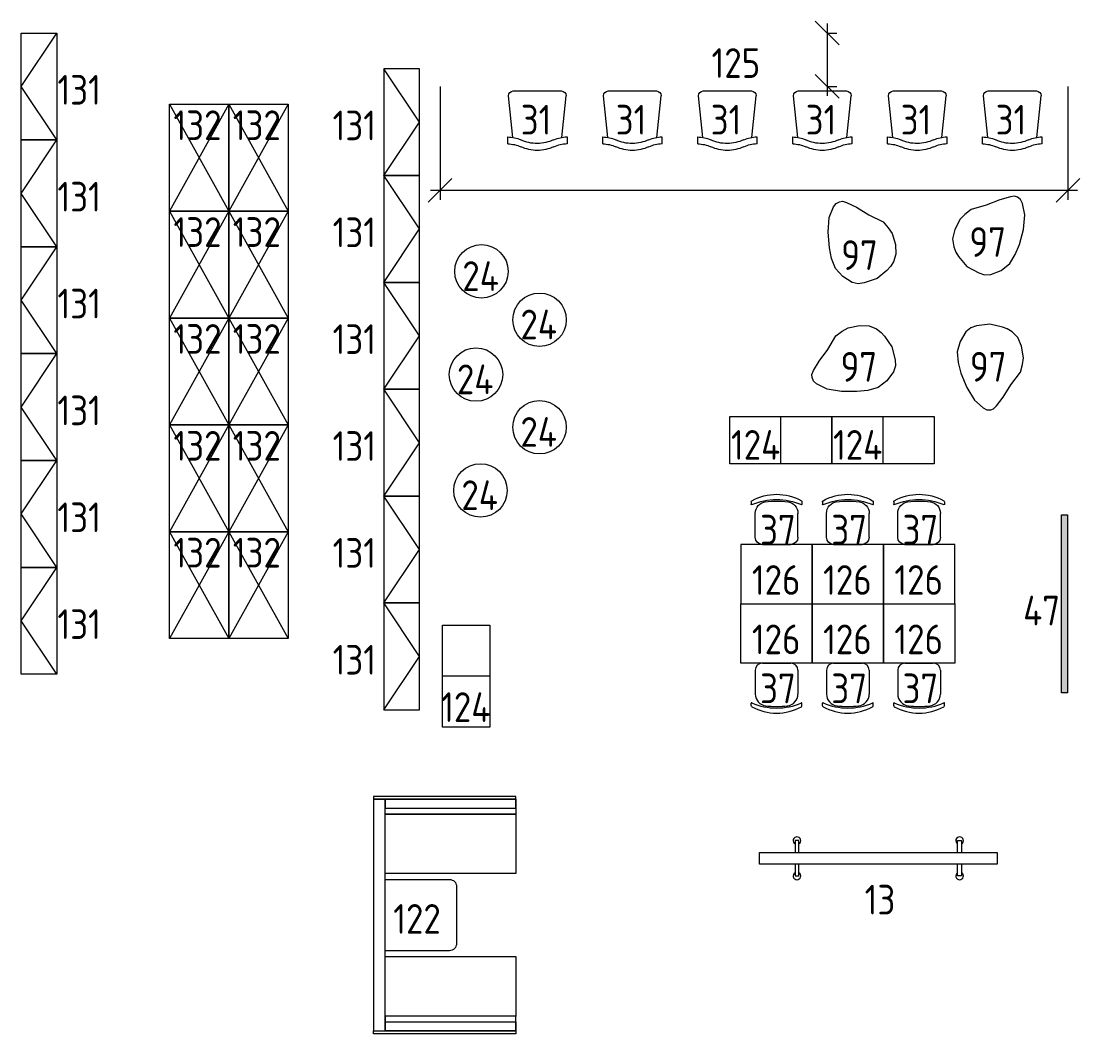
# Model space of a CAD drawing. Header units: millimetres. Extents: x -269164 to 430575, y -569542 to 36130.
# Drawn here: x 229284 to 238200, y -462071 to -453542 of the extents above; entities that cross this region are included whole.
import ezdxf

# ---------------------------------------------------------------- set-up
doc = ezdxf.new("R2010")
doc.units = ezdxf.units.MM
doc.layers.add('ТХ', color=5, linetype='Continuous', lineweight=5)
doc.layers.add('Уточнения', color=210, linetype='Continuous', lineweight=20)
doc.layers.add('ТХ_АР ЗАДАНИЕ', color=177, linetype='Continuous')
doc.layers.add('ТХ_№ПОЗ', color=7, linetype='Continuous')
doc.styles.add('GOST Common_2', font='GOST_Common.ttf', dxfattribs={"width": 0.9, "height": 250})
doc.styles.add('GOST Common_3', font='GOST_Common.ttf', dxfattribs={"width": 0.9, "height": 2.5})
doc.dimstyles.new('TX-100', dxfattribs={"dimtxt": 200, "dimasz": 200, "dimexe": 80, "dimexo": 0, "dimgap": 50, "dimtad": 1, "dimtoh": 1, "dimdec": 0, "dimrnd": 10, "dimzin": 12, "dimtxsty": 'GOST Common_3', "dimblk": 'OBLIQUE', "dimcen": 1.5, "dimdle": 80, "dimclrd": 256, "dimclre": 256, "dimclrt": 256, "dimadec": 0, "dimazin": 0, "dimtfac": 1, "dimtdec": 0, "dimtmove": 0, "dimatfit": 3, "dimfxl": 1, "dimlwd": -1, "dimlwe": 15, "dimarcsym": 0})

# ---------------------------------------------------------------- blocks, each defined once
blk = doc.blocks.new('Стеллаж мобильный')
at = {"layer": 'ТХ'}
blk.add_line((17671.9, 38803.6), (18071.9, 38803.6), dxfattribs=at)
blk.add_lwpolyline([(17671.9, 38373.6), (17671.9, 39233.6), (18071.9, 39233.6), (18071.9, 38373.6)], close=True, dxfattribs=at)
blk = doc.blocks.new('пуф-мешок')
at = {"layer": 'ТХ', "lineweight": 0}
blk.add_lwpolyline([(166451.3, 4954.3), (166582.2, 4954.1), (166703.9, 4932.8), (166791.1, 4889.1), (166818.1, 4865), (166830.1, 4834.9), (166831.5, 4809.3), (166818, 4777.7), (166771.2, 4698.1), (166697.4, 4599), (166629.5, 4484.8), (166575.3, 4445.8), (166525.6, 4417.3), (166429.4, 4396.4), (166349.7, 4399.6), (166286.5, 4426.7), (166249, 4455.4), (166219, 4487), (166157.5, 4575.8), (166130.6, 4687.2), (166127.7, 4738.3), (166142.8, 4787.9), (166200, 4863), (166273.8, 4918.5), (166359.6, 4943.9)], close=True, dxfattribs=at)
blk = doc.blocks.new('Стул ученич штабелир №5-7')
at = {"color": 0, "linetype": 'ByBlock', "lineweight": -2}
for p, q in [((-120.1, 0), (120.1, 0)), ((-120.1, 0), (120.1, 0)), ((-179.9, -60), (-179.9, -260.3)), ((-179.9, -60), (-179.9, -260.3)), ((180.1, -60), (180.1, -260.3)), ((180.1, -60), (180.1, -260.3)), ((-213.4, -359), (-213.4, -337.3)), ((-213.4, -359), (-213.4, -337.3)), ((213.6, -359), (213.6, -337.3)), ((213.6, -359), (213.6, -337.3))]:
    blk.add_line(p, q, dxfattribs=at)
for centre, radius, start, end in [((-119.9, -60), 60, 90, 180), ((-119.9, -60), 60, 90, 180), ((120.1, -60), 60, 0, 90), ((120.1, -60), 60, 0, 90), ((-79.9, -260.3), 100, 180, 264.25844), ((-79.9, -260.3), 100, 180, 264.25844), ((80.1, -260.3), 100, 275.74156, 0), ((80.1, -260.3), 100, 275.74156, 0), ((-210.4, -337.3), 3, 63.89783, 180), ((-210.4, -337.3), 3, 63.89783, 180), ((0.1, 142.3), 520.8, 246.31951, 293.68049), ((0.1, 142.3), 520.8, 246.31951, 293.68049), ((210.6, -337.3), 3, 0, 116.10217), ((210.6, -337.3), 3, 0, 116.10217), ((-203.4, -359), 10, 180, 238.06825), ((-203.4, -359), 10, 180, 238.06825), ((0.1, 9), 430.5, 240.99166, 299.00834), ((0.1, 9), 430.5, 240.99166, 299.00834), ((0.1, 435.5), 800.4, 263.24698, 276.75302), ((0.1, 435.5), 800.4, 263.24698, 276.75302), ((203.6, -359), 10, 301.93175, 0), ((203.6, -359), 10, 301.93175, 0)]:
    blk.add_arc(centre, radius, start, end, dxfattribs=at)
blk = doc.blocks.new('Стол ученич с возможностью объединения №5-7')
blk.add_lwpolyline([(600, 0), (0, 0), (0, 500), (600, 500)], close=True)
blk = doc.blocks.new('Покрытие грифельное')
at = {"layer": 'ТХ', "lineweight": 0}
h = blk.add_hatch(color=256, dxfattribs=at)
h.dxf.hatch_style = 1
h.paths.add_polyline_path([(129768.1, 879.8), (129768.1, 829.8), (128268.1, 829.8), (128268.1, 879.8)])
blk.add_lwpolyline([(129768.1, 879.8), (129768.1, 829.8), (128268.1, 829.8), (128268.1, 879.8), (129768.1, 879.8)], dxfattribs=at)
blk = doc.blocks.new('Стеллаж 151')
at = {"layer": 'ТХ'}
blk.add_lwpolyline([(14365, 38675.4), (14365, 39575.4), (14665, 39575.4), (14665, 38675.4)], close=True, dxfattribs=at)
blk.add_lwpolyline([(14365, 39575.4), (14665, 39125.4), (14365, 38675.4)], dxfattribs=at)
blk = doc.blocks.new('Стеллаж 152')
at = {"layer": 'ТХ'}
blk.add_lwpolyline([(15506.1, 38760.6), (15506.1, 39660.6), (16006.1, 39660.6), (16006.1, 38760.6)], close=True, dxfattribs=at)
for points in [[(15506.1, 39660.6), (16006.1, 38760.6)], [(16006.1, 39660.6), (15506.1, 38760.6)]]:
    blk.add_lwpolyline(points, dxfattribs=at)
blk = doc.blocks.new('Кабина 2-х местная')
at = {"layer": 'ТХ'}
for points in [[(25, -1200), (0, -1200), (0, 0), (25, 0)], [(1975, -1200), (2000, -1200), (2000, 0), (1975, 0)], [(150, -100), (650, -100), (650, -1200), (150, -1200)], [(1350, -100), (1850, -100), (1850, -1200), (1350, -1200)]]:
    blk.add_lwpolyline(points, close=True, dxfattribs=at)
at = {"layer": 'ТХ', "ltscale": 50}
for points in [[(25, -100), (1975, -100), (1975, 0), (25, 0)], [(25, -1200), (150, -1200), (150, -100), (25, -100)], [(100, -1200), (25, -1200), (25, -100), (100, -100)], [(1975, -1200), (1850, -1200), (1850, -100), (1975, -100)], [(1900, -1200), (1975, -1200), (1975, -100), (1900, -100)]]:
    blk.add_lwpolyline(points, close=True, dxfattribs=at)
at = {"layer": 'ТХ'}
blk.add_lwpolyline([(700, -100), (1300, -100), (1300, -640, -0.414214), (1240, -700), (760, -700, -0.414214), (700, -640)], format="xyb", close=True, dxfattribs=at)
blk = doc.blocks.new('Стул штабелируемый')
at = {"layer": 'ТХ'}
for p, q in [((138371.9, 14480.2), (138336.4, 14831.4)), ((138782, 14871), (138375.9, 14871)), ((138786, 14480.2), (138821.6, 14831.4)), ((138329.2, 14484.6), (138329.2, 14426.8)), ((138828.5, 14426.6), (138828.5, 14484.1))]:
    blk.add_line(p, q, dxfattribs=at)
for centre, radius, start, end in [((138375.9, 14831.4), 39.6, 90, 180), ((138782, 14831.4), 39.6, 360, 90), ((138318, 14169.3), 315.5, 67.30393, 87.96026), ((138584.8, 14768.1), 340, 244.72816, 269.01072), ((138578.7, 14750), 321.8, 270.04572, 295.63871), ((138839.7, 14168.8), 315.5, 92.03974, 112.69607), ((138316.4, 14126.7), 301.4, 65.86161, 87.6205), ((138579.3, 14693), 323, 244.40812, 269.95494), ((138578.8, 14691.9), 321.8, 270.04572, 295.63871), ((138837.5, 14122.8), 303.4, 91.7141, 113.24695)]:
    blk.add_arc(centre, radius, start, end, dxfattribs=at)
blk = doc.blocks.new('_Oblique')
at = {"color": 0, "linetype": 'ByBlock', "lineweight": -2}
blk.add_line((-0.5, -0.5), (0.5, 0.5), dxfattribs=at)
blk = doc.blocks.new('*D11927')
at = {"layer": 'Defpoints', "color": 0, "lineweight": 40, "transparency": 16777216}
for p in [(416052.2, -262645.3), (416052.2, -263094.3), (416052.2, -263094.3)]:
    blk.add_point(p, dxfattribs=at)
at = {"layer": 'ТХ', "transparency": 16777216}
blk.add_line((416052.2, -262565.3), (416052.2, -263174.3), dxfattribs=at)
at = {"layer": 'ТХ', "lineweight": 15, "transparency": 16777216}
for p, q in [((416052.2, -262645.3), (416132.2, -262645.3)), ((416052.2, -263094.3), (416132.2, -263094.3))]:
    blk.add_line(p, q, dxfattribs=at)
at = {"layer": 'ТХ', "transparency": 16777216, "xscale": 200, "yscale": 200, "zscale": 200}
for p, rotation in [((416052.2, -262645.3), 90), ((416052.2, -263094.3), 270)]:
    blk.add_blockref('_Oblique', p, dxfattribs=dict(at, rotation=rotation))
at = {"layer": 'ТХ', "transparency": 16777216, "insert": (416001, -262869.8), "char_height": 2.5, "attachment_point": 5, "rotation": 90, "style": 'GOST Common_3'}
blk.add_mtext('450', dxfattribs=at)
blk = doc.blocks.new('*D11928')
at = {"layer": 'Defpoints', "color": 0, "lineweight": 40, "transparency": 16777216}
for p in [(412792, -263095.3), (418080, -263095.3), (418080, -263969.3)]:
    blk.add_point(p, dxfattribs=at)
at = {"layer": 'ТХ', "lineweight": 15, "transparency": 16777216}
for p, q in [((412792, -263095.3), (412792, -264049.3)), ((418080, -263095.3), (418080, -264049.3))]:
    blk.add_line(p, q, dxfattribs=at)
at = {"layer": 'ТХ', "transparency": 16777216}
blk.add_line((412712, -263969.3), (418160, -263969.3), dxfattribs=at)
at = {"layer": 'ТХ', "transparency": 16777216, "xscale": 200, "yscale": 200, "zscale": 200, "rotation": 180}
blk.add_blockref('_Oblique', (412792, -263969.3), dxfattribs=at)
at = {"layer": 'ТХ', "transparency": 16777216, "xscale": 200, "yscale": 200, "zscale": 200}
blk.add_blockref('_Oblique', (418080, -263969.3), dxfattribs=at)
at = {"layer": 'ТХ', "transparency": 16777216, "insert": (415436, -263918.1), "char_height": 2.5, "attachment_point": 5, "style": 'GOST Common_3'}
blk.add_mtext('5290', dxfattribs=at)
blk = doc.blocks.new('СИУмоб')
at = {"layer": 'ТХ'}
blk.add_lwpolyline([(397.7, -960.8), (397.7, 1039.2), (497.7, 1039.2), (497.7, -960.8)], close=True, dxfattribs=at)
at = {"layer": 'ТХ', "linetype": 'Continuous', "lineweight": 5, "ltscale": 100}
for points in [[(397.7, 740.6), (299.1, 740.6), (299.1, 707.7), (397.7, 707.7)], [(497.7, 707.7), (596.3, 707.7), (596.3, 740.6), (497.7, 740.6)], [(397.7, -662.2), (299.1, -662.2), (299.1, -629.3), (397.7, -629.3)], [(497.7, -629.3), (596.3, -629.3), (596.3, -662.2), (497.7, -662.2)]]:
    blk.add_lwpolyline(points, dxfattribs=at)
at = {"layer": 'ТХ'}
for centre, start, end in [((299.1, 724.1), 30.96376, 329.03624), ((596.3, 724.1), 210.96376, 149.03624), ((299.1, -645.7), 30.96376, 329.03624), ((596.3, -645.7), 210.96376, 149.03624)]:
    blk.add_arc(centre, 32, start, end, dxfattribs=at)
blk = doc.blocks.new('ТХ1 3 этаж')
at = {"layer": 'ТХ'}
for centre in [(413139.7, -264652.3), (413629.2, -265060), (413094.1, -265521.9), (413629.2, -265964.9), (413131.7, -266497.7)]:
    blk.add_circle(centre, 225, dxfattribs=at)
for name, p, rotation in [('Стеллаж 151', (423928.3, -223969.9), 180), ('Стеллаж 151', (423928.3, -224869.9), 180), ('пуф-мешок', (435327.9, -429860.9), 94.9359097209407), ('Стеллаж 151', (423928.3, -225769.9), 180), ('пуф-мешок', (582754.5, -260710.8), 180), ('Стеллаж 151', (423928.3, -226669.9), 180), ('Стеллаж мобильный', (454466, -283946.3), 90), ('Стеллаж мобильный', (455326, -283946.3), 90), ('Стеллаж 151', (423928.3, -227569.9), 180), ('Покрытие грифельное', (418905.7, -396469.7), 90), ('Стеллаж 151', (423928.3, -228469.9), 180), ('Стеллаж мобильный', (430882.7, -229257.7), 179.9999999999999), ('Кабина 2-х местная', (412230.3, -271073.7), 90)]:
    blk.add_blockref(name, p, dxfattribs=dict(at, rotation=rotation))
for name, p, xscale, rotation in [('Стеллаж 151', (397953, -224269.9), -1, 180), ('Стеллаж 151', (397953, -225169.9), -1, 180), ('пуф-мешок', (369470.3, -423821.9), -1, 254.8799435459116), ('Стеллаж 151', (397953, -226069.9), -1, 180), ('пуф-мешок', (360560.5, -108904.5), -0.999999999999996, 111.5816792140808), ('Стеллаж 151', (397953, -226969.9), -1, 180), ('Стеллаж 151', (397953, -227869.9), -1, 180), ('Стеллаж 151', (397953, -228769.9), -1, 180)]:
    blk.add_blockref(name, p, dxfattribs=dict(at, xscale=xscale, rotation=rotation))
at = {"layer": 'ТХ', "xscale": -1}
for p in [(552189.9, -278004.3), (552989.9, -278004.3), (553789.9, -278004.3), (554589.9, -278004.3), (555389.9, -278004.3), (556189.9, -278004.3)]:
    blk.add_blockref('Стул штабелируемый', p, dxfattribs=at)
at = {"layer": 'ТХ'}
for p in [(395007.2, -302905.9), (395507.2, -302905.9), (395007.2, -303805.9), (395507.2, -303805.9), (395007.2, -304705.9), (395507.2, -304705.9), (395007.2, -305605.9), (395507.2, -305605.9), (395007.2, -306505.9), (395507.2, -306505.9)]:
    blk.add_blockref('Стеллаж 152', p, dxfattribs=at)
at = {"layer": 'ТХ', "lineweight": 0, "xscale": -1, "rotation": 180}
for name, p in [('Стул ученич штабелир №5-7', (415626, -266951.6)), ('Стул ученич штабелир №5-7', (416226, -266951.6)), ('Стул ученич штабелир №5-7', (416826, -266951.6)), ('Стол ученич с возможностью объединения №5-7', (415326, -266951.6)), ('Стол ученич с возможностью объединения №5-7', (415926, -266951.6)), ('Стол ученич с возможностью объединения №5-7', (416526, -266951.6))]:
    blk.add_blockref(name, p, dxfattribs=at)
at = {"layer": 'ТХ', "lineweight": 0}
for name, p in [('Стол ученич с возможностью объединения №5-7', (415326, -267951.6)), ('Стол ученич с возможностью объединения №5-7', (415926, -267951.6)), ('Стол ученич с возможностью объединения №5-7', (416526, -267951.6)), ('Стул ученич штабелир №5-7', (415626, -267951.6)), ('Стул ученич штабелир №5-7', (416226, -267951.6)), ('Стул ученич штабелир №5-7', (416826, -267951.6))]:
    blk.add_blockref(name, p, dxfattribs=at)
at = {"layer": 'ТХ_АР ЗАДАНИЕ', "rotation": 90}
blk.add_blockref('СИУмоб', (416521.7, -270043), dxfattribs=at)
at = {"layer": 'ТХ_№ПОЗ', "char_height": 250, "width": 595, "attachment_point": 5, "line_spacing_factor": 1.139951, "style": 'GOST Common_2'}
for s, insert in [('\\pxt4.23333,8.46667,12.7,16.93333,21.16667,25.4,29.63333,33.86667,38.1,42.33333,46.56667,50.8,55.03333,59.26667,63.5,67.73333,71.96667,76.2,80.43333,84.66667,88.9,93.13333,97.36667,101.6,105.83333,110.06667,114.3,118.53333,122.76667,127,131.23333,135.46667;125', (415283.3, -262898.1)), ('\\pxt4.23333,8.46667,12.7,16.93333,21.16667,25.4,29.63333,33.86667,38.1,42.33333,46.56667,50.8,55.03333,59.26667,63.5,67.73333,71.96667,76.2,80.43333,84.66667,88.9,93.13333,97.36667,101.6,105.83333,110.06667,114.3,118.53333,122.76667,127,131.23333,135.46667;131', (409751.9, -263123.6)), ('\\pxt4.23333,8.46667,12.7,16.93333,21.16667,25.4,29.63333,33.86667,38.1,42.33333,46.56667,50.8,55.03333,59.26667,63.5,67.73333,71.96667,76.2,80.43333,84.66667,88.9,93.13333,97.36667,101.6,105.83333,110.06667,114.3,118.53333,122.76667,127,131.23333,135.46667;132', (410748.3, -263421.7)), ('\\pxt4.23333,8.46667,12.7,16.93333,21.16667,25.4,29.63333,33.86667,38.1,42.33333,46.56667,50.8,55.03333,59.26667,63.5,67.73333,71.96667,76.2,80.43333,84.66667,88.9,93.13333,97.36667,101.6,105.83333,110.06667,114.3,118.53333,122.76667,127,131.23333,135.46667;132', (411248.3, -263421.7)), ('\\pxt4.23333,8.46667,12.7,16.93333,21.16667,25.4,29.63333,33.86667,38.1,42.33333,46.56667,50.8,55.03333,59.26667,63.5,67.73333,71.96667,76.2,80.43333,84.66667,88.9,93.13333,97.36667,101.6,105.83333,110.06667,114.3,118.53333,122.76667,127,131.23333,135.46667;131', (412069.5, -263423.6)), ('\\pxt4.23333,8.46667,12.7,16.93333,21.16667,25.4,29.63333,33.86667,38.1,42.33333,46.56667,50.8,55.03333,59.26667,63.5,67.73333,71.96667,76.2,80.43333,84.66667,88.9,93.13333,97.36667,101.6,105.83333,110.06667,114.3,118.53333,122.76667,127,131.23333,135.46667;31', (413600.2, -263375.3)), ('\\pxt4.23333,8.46667,12.7,16.93333,21.16667,25.4,29.63333,33.86667,38.1,42.33333,46.56667,50.8,55.03333,59.26667,63.5,67.73333,71.96667,76.2,80.43333,84.66667,88.9,93.13333,97.36667,101.6,105.83333,110.06667,114.3,118.53333,122.76667,127,131.23333,135.46667;31', (414400.2, -263375.3)), ('\\pxt4.23333,8.46667,12.7,16.93333,21.16667,25.4,29.63333,33.86667,38.1,42.33333,46.56667,50.8,55.03333,59.26667,63.5,67.73333,71.96667,76.2,80.43333,84.66667,88.9,93.13333,97.36667,101.6,105.83333,110.06667,114.3,118.53333,122.76667,127,131.23333,135.46667;31', (415200.2, -263375.3)), ('\\pxt4.23333,8.46667,12.7,16.93333,21.16667,25.4,29.63333,33.86667,38.1,42.33333,46.56667,50.8,55.03333,59.26667,63.5,67.73333,71.96667,76.2,80.43333,84.66667,88.9,93.13333,97.36667,101.6,105.83333,110.06667,114.3,118.53333,122.76667,127,131.23333,135.46667;31', (416000.2, -263375.3)), ('\\pxt4.23333,8.46667,12.7,16.93333,21.16667,25.4,29.63333,33.86667,38.1,42.33333,46.56667,50.8,55.03333,59.26667,63.5,67.73333,71.96667,76.2,80.43333,84.66667,88.9,93.13333,97.36667,101.6,105.83333,110.06667,114.3,118.53333,122.76667,127,131.23333,135.46667;31', (416800.2, -263375.3)), ('\\pxt4.23333,8.46667,12.7,16.93333,21.16667,25.4,29.63333,33.86667,38.1,42.33333,46.56667,50.8,55.03333,59.26667,63.5,67.73333,71.96667,76.2,80.43333,84.66667,88.9,93.13333,97.36667,101.6,105.83333,110.06667,114.3,118.53333,122.76667,127,131.23333,135.46667;31', (417600.2, -263375.3)), ('\\pxt4.23333,8.46667,12.7,16.93333,21.16667,25.4,29.63333,33.86667,38.1,42.33333,46.56667,50.8,55.03333,59.26667,63.5,67.73333,71.96667,76.2,80.43333,84.66667,88.9,93.13333,97.36667,101.6,105.83333,110.06667,114.3,118.53333,122.76667,127,131.23333,135.46667;131', (409751.9, -264023.6)), ('\\pxt4.23333,8.46667,12.7,16.93333,21.16667,25.4,29.63333,33.86667,38.1,42.33333,46.56667,50.8,55.03333,59.26667,63.5,67.73333,71.96667,76.2,80.43333,84.66667,88.9,93.13333,97.36667,101.6,105.83333,110.06667,114.3,118.53333,122.76667,127,131.23333,135.46667;132', (410748.3, -264321.7)), ('\\pxt4.23333,8.46667,12.7,16.93333,21.16667,25.4,29.63333,33.86667,38.1,42.33333,46.56667,50.8,55.03333,59.26667,63.5,67.73333,71.96667,76.2,80.43333,84.66667,88.9,93.13333,97.36667,101.6,105.83333,110.06667,114.3,118.53333,122.76667,127,131.23333,135.46667;132', (411248.3, -264321.7)), ('\\pxt4.23333,8.46667,12.7,16.93333,21.16667,25.4,29.63333,33.86667,38.1,42.33333,46.56667,50.8,55.03333,59.26667,63.5,67.73333,71.96667,76.2,80.43333,84.66667,88.9,93.13333,97.36667,101.6,105.83333,110.06667,114.3,118.53333,122.76667,127,131.23333,135.46667;131', (412069.5, -264323.6)), ('\\pxt4.23333,8.46667,12.7,16.93333,21.16667,25.4,29.63333,33.86667,38.1,42.33333,46.56667,50.8,55.03333,59.26667,63.5,67.73333,71.96667,76.2,80.43333,84.66667,88.9,93.13333,97.36667,101.6,105.83333,110.06667,114.3,118.53333,122.76667,127,131.23333,135.46667;97', (417404.3, -264405.3)), ('\\pxt4.23333,8.46667,12.7,16.93333,21.16667,25.4,29.63333,33.86667,38.1,42.33333,46.56667,50.8,55.03333,59.26667,63.5,67.73333,71.96667,76.2,80.43333,84.66667,88.9,93.13333,97.36667,101.6,105.83333,110.06667,114.3,118.53333,122.76667,127,131.23333,135.46667;97', (416324.5, -264515.6)), ('\\pxt4.23333,8.46667,12.7,16.93333,21.16667,25.4,29.63333,33.86667,38.1,42.33333,46.56667,50.8,55.03333,59.26667,63.5,67.73333,71.96667,76.2,80.43333,84.66667,88.9,93.13333,97.36667,101.6,105.83333,110.06667,114.3,118.53333,122.76667,127,131.23333,135.46667;24', (413132.9, -264692.1)), ('\\pxt4.23333,8.46667,12.7,16.93333,21.16667,25.4,29.63333,33.86667,38.1,42.33333,46.56667,50.8,55.03333,59.26667,63.5,67.73333,71.96667,76.2,80.43333,84.66667,88.9,93.13333,97.36667,101.6,105.83333,110.06667,114.3,118.53333,122.76667,127,131.23333,135.46667;131', (409751.9, -264923.6)), ('\\pxt4.23333,8.46667,12.7,16.93333,21.16667,25.4,29.63333,33.86667,38.1,42.33333,46.56667,50.8,55.03333,59.26667,63.5,67.73333,71.96667,76.2,80.43333,84.66667,88.9,93.13333,97.36667,101.6,105.83333,110.06667,114.3,118.53333,122.76667,127,131.23333,135.46667;24', (413622.4, -265099.8)), ('\\pxt4.23333,8.46667,12.7,16.93333,21.16667,25.4,29.63333,33.86667,38.1,42.33333,46.56667,50.8,55.03333,59.26667,63.5,67.73333,71.96667,76.2,80.43333,84.66667,88.9,93.13333,97.36667,101.6,105.83333,110.06667,114.3,118.53333,122.76667,127,131.23333,135.46667;132', (410748.3, -265221.7)), ('\\pxt4.23333,8.46667,12.7,16.93333,21.16667,25.4,29.63333,33.86667,38.1,42.33333,46.56667,50.8,55.03333,59.26667,63.5,67.73333,71.96667,76.2,80.43333,84.66667,88.9,93.13333,97.36667,101.6,105.83333,110.06667,114.3,118.53333,122.76667,127,131.23333,135.46667;132', (411248.3, -265221.7)), ('\\pxt4.23333,8.46667,12.7,16.93333,21.16667,25.4,29.63333,33.86667,38.1,42.33333,46.56667,50.8,55.03333,59.26667,63.5,67.73333,71.96667,76.2,80.43333,84.66667,88.9,93.13333,97.36667,101.6,105.83333,110.06667,114.3,118.53333,122.76667,127,131.23333,135.46667;131', (412069.5, -265223.6)), ('\\pxt4.23333,8.46667,12.7,16.93333,21.16667,25.4,29.63333,33.86667,38.1,42.33333,46.56667,50.8,55.03333,59.26667,63.5,67.73333,71.96667,76.2,80.43333,84.66667,88.9,93.13333,97.36667,101.6,105.83333,110.06667,114.3,118.53333,122.76667,127,131.23333,135.46667;97', (416318.9, -265456.4)), ('\\pxt4.23333,8.46667,12.7,16.93333,21.16667,25.4,29.63333,33.86667,38.1,42.33333,46.56667,50.8,55.03333,59.26667,63.5,67.73333,71.96667,76.2,80.43333,84.66667,88.9,93.13333,97.36667,101.6,105.83333,110.06667,114.3,118.53333,122.76667,127,131.23333,135.46667;97', (417408.4, -265455.8)), ('\\pxt4.23333,8.46667,12.7,16.93333,21.16667,25.4,29.63333,33.86667,38.1,42.33333,46.56667,50.8,55.03333,59.26667,63.5,67.73333,71.96667,76.2,80.43333,84.66667,88.9,93.13333,97.36667,101.6,105.83333,110.06667,114.3,118.53333,122.76667,127,131.23333,135.46667;24', (413087.3, -265561.7)), ('\\pxt4.23333,8.46667,12.7,16.93333,21.16667,25.4,29.63333,33.86667,38.1,42.33333,46.56667,50.8,55.03333,59.26667,63.5,67.73333,71.96667,76.2,80.43333,84.66667,88.9,93.13333,97.36667,101.6,105.83333,110.06667,114.3,118.53333,122.76667,127,131.23333,135.46667;131', (409751.9, -265823.6)), ('\\pxt4.23333,8.46667,12.7,16.93333,21.16667,25.4,29.63333,33.86667,38.1,42.33333,46.56667,50.8,55.03333,59.26667,63.5,67.73333,71.96667,76.2,80.43333,84.66667,88.9,93.13333,97.36667,101.6,105.83333,110.06667,114.3,118.53333,122.76667,127,131.23333,135.46667;24', (413622.4, -266004.8)), ('\\pxt4.23333,8.46667,12.7,16.93333,21.16667,25.4,29.63333,33.86667,38.1,42.33333,46.56667,50.8,55.03333,59.26667,63.5,67.73333,71.96667,76.2,80.43333,84.66667,88.9,93.13333,97.36667,101.6,105.83333,110.06667,114.3,118.53333,122.76667,127,131.23333,135.46667;132', (410748.3, -266121.7)), ('\\pxt4.23333,8.46667,12.7,16.93333,21.16667,25.4,29.63333,33.86667,38.1,42.33333,46.56667,50.8,55.03333,59.26667,63.5,67.73333,71.96667,76.2,80.43333,84.66667,88.9,93.13333,97.36667,101.6,105.83333,110.06667,114.3,118.53333,122.76667,127,131.23333,135.46667;132', (411248.3, -266121.7)), ('\\pxt4.23333,8.46667,12.7,16.93333,21.16667,25.4,29.63333,33.86667,38.1,42.33333,46.56667,50.8,55.03333,59.26667,63.5,67.73333,71.96667,76.2,80.43333,84.66667,88.9,93.13333,97.36667,101.6,105.83333,110.06667,114.3,118.53333,122.76667,127,131.23333,135.46667;131', (412069.5, -266123.6)), ('\\pxt4.23333,8.46667,12.7,16.93333,21.16667,25.4,29.63333,33.86667,38.1,42.33333,46.56667,50.8,55.03333,59.26667,63.5,67.73333,71.96667,76.2,80.43333,84.66667,88.9,93.13333,97.36667,101.6,105.83333,110.06667,114.3,118.53333,122.76667,127,131.23333,135.46667;124', (415449.2, -266113.8)), ('\\pxt4.23333,8.46667,12.7,16.93333,21.16667,25.4,29.63333,33.86667,38.1,42.33333,46.56667,50.8,55.03333,59.26667,63.5,67.73333,71.96667,76.2,80.43333,84.66667,88.9,93.13333,97.36667,101.6,105.83333,110.06667,114.3,118.53333,122.76667,127,131.23333,135.46667;124', (416309.2, -266113.8)), ('\\pxt4.23333,8.46667,12.7,16.93333,21.16667,25.4,29.63333,33.86667,38.1,42.33333,46.56667,50.8,55.03333,59.26667,63.5,67.73333,71.96667,76.2,80.43333,84.66667,88.9,93.13333,97.36667,101.6,105.83333,110.06667,114.3,118.53333,122.76667,127,131.23333,135.46667;24', (413124.9, -266537.5)), ('\\pxt4.23333,8.46667,12.7,16.93333,21.16667,25.4,29.63333,33.86667,38.1,42.33333,46.56667,50.8,55.03333,59.26667,63.5,67.73333,71.96667,76.2,80.43333,84.66667,88.9,93.13333,97.36667,101.6,105.83333,110.06667,114.3,118.53333,122.76667,127,131.23333,135.46667;131', (409751.9, -266723.6)), ('\\pxt4.23333,8.46667,12.7,16.93333,21.16667,25.4,29.63333,33.86667,38.1,42.33333,46.56667,50.8,55.03333,59.26667,63.5,67.73333,71.96667,76.2,80.43333,84.66667,88.9,93.13333,97.36667,101.6,105.83333,110.06667,114.3,118.53333,122.76667,127,131.23333,135.46667;37', (415637.4, -266828.5)), ('\\pxt4.23333,8.46667,12.7,16.93333,21.16667,25.4,29.63333,33.86667,38.1,42.33333,46.56667,50.8,55.03333,59.26667,63.5,67.73333,71.96667,76.2,80.43333,84.66667,88.9,93.13333,97.36667,101.6,105.83333,110.06667,114.3,118.53333,122.76667,127,131.23333,135.46667;37', (416237.4, -266828.5)), ('\\pxt4.23333,8.46667,12.7,16.93333,21.16667,25.4,29.63333,33.86667,38.1,42.33333,46.56667,50.8,55.03333,59.26667,63.5,67.73333,71.96667,76.2,80.43333,84.66667,88.9,93.13333,97.36667,101.6,105.83333,110.06667,114.3,118.53333,122.76667,127,131.23333,135.46667;37', (416837.4, -266828.5)), ('\\pxt4.23333,8.46667,12.7,16.93333,21.16667,25.4,29.63333,33.86667,38.1,42.33333,46.56667,50.8,55.03333,59.26667,63.5,67.73333,71.96667,76.2,80.43333,84.66667,88.9,93.13333,97.36667,101.6,105.83333,110.06667,114.3,118.53333,122.76667,127,131.23333,135.46667;132', (410748.3, -267021.7)), ('\\pxt4.23333,8.46667,12.7,16.93333,21.16667,25.4,29.63333,33.86667,38.1,42.33333,46.56667,50.8,55.03333,59.26667,63.5,67.73333,71.96667,76.2,80.43333,84.66667,88.9,93.13333,97.36667,101.6,105.83333,110.06667,114.3,118.53333,122.76667,127,131.23333,135.46667;132', (411248.3, -267021.7)), ('\\pxt4.23333,8.46667,12.7,16.93333,21.16667,25.4,29.63333,33.86667,38.1,42.33333,46.56667,50.8,55.03333,59.26667,63.5,67.73333,71.96667,76.2,80.43333,84.66667,88.9,93.13333,97.36667,101.6,105.83333,110.06667,114.3,118.53333,122.76667,127,131.23333,135.46667;131', (412069.5, -267023.6)), ('\\pxt4.23333,8.46667,12.7,16.93333,21.16667,25.4,29.63333,33.86667,38.1,42.33333,46.56667,50.8,55.03333,59.26667,63.5,67.73333,71.96667,76.2,80.43333,84.66667,88.9,93.13333,97.36667,101.6,105.83333,110.06667,114.3,118.53333,122.76667,127,131.23333,135.46667;126', (415622.6, -267251.5)), ('\\pxt4.23333,8.46667,12.7,16.93333,21.16667,25.4,29.63333,33.86667,38.1,42.33333,46.56667,50.8,55.03333,59.26667,63.5,67.73333,71.96667,76.2,80.43333,84.66667,88.9,93.13333,97.36667,101.6,105.83333,110.06667,114.3,118.53333,122.76667,127,131.23333,135.46667;126', (416222.6, -267251.5)), ('\\pxt4.23333,8.46667,12.7,16.93333,21.16667,25.4,29.63333,33.86667,38.1,42.33333,46.56667,50.8,55.03333,59.26667,63.5,67.73333,71.96667,76.2,80.43333,84.66667,88.9,93.13333,97.36667,101.6,105.83333,110.06667,114.3,118.53333,122.76667,127,131.23333,135.46667;126', (416822.6, -267251.5)), ('\\pxt4.23333,8.46667,12.7,16.93333,21.16667,25.4,29.63333,33.86667,38.1,42.33333,46.56667,50.8,55.03333,59.26667,63.5,67.73333,71.96667,76.2,80.43333,84.66667,88.9,93.13333,97.36667,101.6,105.83333,110.06667,114.3,118.53333,122.76667,127,131.23333,135.46667;47', (417858.4, -267509)), ('\\pxt4.23333,8.46667,12.7,16.93333,21.16667,25.4,29.63333,33.86667,38.1,42.33333,46.56667,50.8,55.03333,59.26667,63.5,67.73333,71.96667,76.2,80.43333,84.66667,88.9,93.13333,97.36667,101.6,105.83333,110.06667,114.3,118.53333,122.76667,127,131.23333,135.46667;131', (409751.9, -267623.6)), ('\\pxt4.23333,8.46667,12.7,16.93333,21.16667,25.4,29.63333,33.86667,38.1,42.33333,46.56667,50.8,55.03333,59.26667,63.5,67.73333,71.96667,76.2,80.43333,84.66667,88.9,93.13333,97.36667,101.6,105.83333,110.06667,114.3,118.53333,122.76667,127,131.23333,135.46667;126', (415622.6, -267751.5)), ('\\pxt4.23333,8.46667,12.7,16.93333,21.16667,25.4,29.63333,33.86667,38.1,42.33333,46.56667,50.8,55.03333,59.26667,63.5,67.73333,71.96667,76.2,80.43333,84.66667,88.9,93.13333,97.36667,101.6,105.83333,110.06667,114.3,118.53333,122.76667,127,131.23333,135.46667;126', (416222.6, -267751.5)), ('\\pxt4.23333,8.46667,12.7,16.93333,21.16667,25.4,29.63333,33.86667,38.1,42.33333,46.56667,50.8,55.03333,59.26667,63.5,67.73333,71.96667,76.2,80.43333,84.66667,88.9,93.13333,97.36667,101.6,105.83333,110.06667,114.3,118.53333,122.76667,127,131.23333,135.46667;126', (416822.6, -267751.5)), ('\\pxt4.23333,8.46667,12.7,16.93333,21.16667,25.4,29.63333,33.86667,38.1,42.33333,46.56667,50.8,55.03333,59.26667,63.5,67.73333,71.96667,76.2,80.43333,84.66667,88.9,93.13333,97.36667,101.6,105.83333,110.06667,114.3,118.53333,122.76667,127,131.23333,135.46667;131', (412069.5, -267923.6)), ('\\pxt4.23333,8.46667,12.7,16.93333,21.16667,25.4,29.63333,33.86667,38.1,42.33333,46.56667,50.8,55.03333,59.26667,63.5,67.73333,71.96667,76.2,80.43333,84.66667,88.9,93.13333,97.36667,101.6,105.83333,110.06667,114.3,118.53333,122.76667,127,131.23333,135.46667;37', (415637.3, -268164.7)), ('\\pxt4.23333,8.46667,12.7,16.93333,21.16667,25.4,29.63333,33.86667,38.1,42.33333,46.56667,50.8,55.03333,59.26667,63.5,67.73333,71.96667,76.2,80.43333,84.66667,88.9,93.13333,97.36667,101.6,105.83333,110.06667,114.3,118.53333,122.76667,127,131.23333,135.46667;37', (416237.3, -268164.7)), ('\\pxt4.23333,8.46667,12.7,16.93333,21.16667,25.4,29.63333,33.86667,38.1,42.33333,46.56667,50.8,55.03333,59.26667,63.5,67.73333,71.96667,76.2,80.43333,84.66667,88.9,93.13333,97.36667,101.6,105.83333,110.06667,114.3,118.53333,122.76667,127,131.23333,135.46667;37', (416837.3, -268164.7)), ('\\pxt4.23333,8.46667,12.7,16.93333,21.16667,25.4,29.63333,33.86667,38.1,42.33333,46.56667,50.8,55.03333,59.26667,63.5,67.73333,71.96667,76.2,80.43333,84.66667,88.9,93.13333,97.36667,101.6,105.83333,110.06667,114.3,118.53333,122.76667,127,131.23333,135.46667;124', (413008.1, -268322.4)), ('\\pxt4.23333,8.46667,12.7,16.93333,21.16667,25.4,29.63333,33.86667,38.1,42.33333,46.56667,50.8,55.03333,59.26667,63.5,67.73333,71.96667,76.2,80.43333,84.66667,88.9,93.13333,97.36667,101.6,105.83333,110.06667,114.3,118.53333,122.76667,127,131.23333,135.46667;13', (416496.9, -269943.9)), ('\\pxt4.23333,8.46667,12.7,16.93333,21.16667,25.4,29.63333,33.86667,38.1,42.33333,46.56667,50.8,55.03333,59.26667,63.5,67.73333,71.96667,76.2,80.43333,84.66667,88.9,93.13333,97.36667,101.6,105.83333,110.06667,114.3,118.53333,122.76667,127,131.23333,135.46667;122', (412597.4, -270105.8))]:
    blk.add_mtext(s, dxfattribs=dict(at, insert=insert))
at = {"layer": 'ТХ'}
dim = blk.add_linear_dim(base=(416052.2, -263094.3), p1=(416052.2, -262645.3), p2=(416052.2, -263094.3), angle=90, dimstyle='TX-100', dxfattribs=at)
dim.commit()
dim.dimension.update_dxf_attribs({"geometry": '*D11927', "text_midpoint": (416052.2, -262869.8), "dimtype": 128})
dim = blk.add_linear_dim(base=(418080, -263969.3), p1=(412792, -263095.3), p2=(418080, -263095.3), dimstyle='TX-100', dxfattribs=at)
dim.commit()
dim.dimension.update_dxf_attribs({"geometry": '*D11928', "text_midpoint": (415436, -263918.1)})

msp = doc.modelspace()

# ---------------------------------------------------------------- block references
at = {"layer": 'Уточнения', "lineweight": 50}
msp.add_blockref('ТХ1 3 этаж', (-179979.78, -190997.11), dxfattribs=at)

doc.saveas('drawing.dxf')
